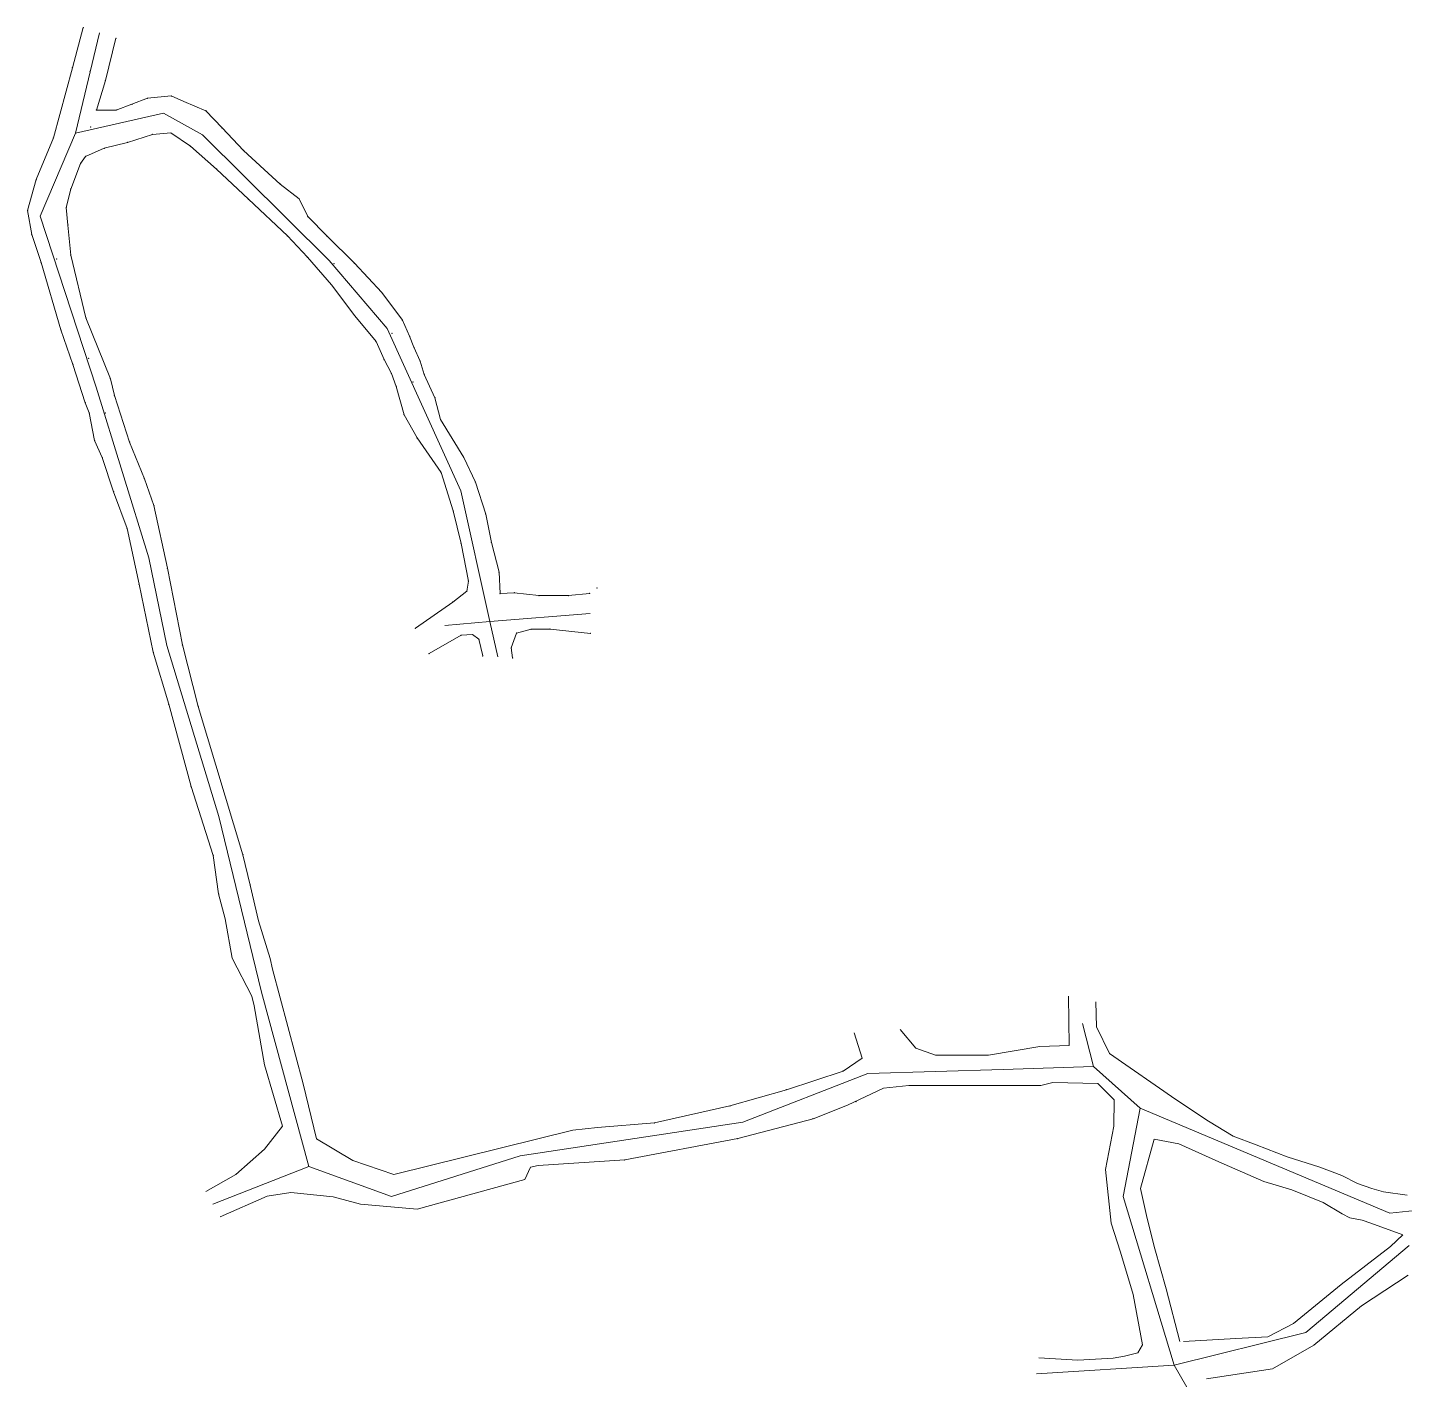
# Model space of a CAD drawing. Header units: millimetres. Extents: x 649602 to 650082, y 4146930 to 4147232.
# Drawn here: x 649706 to 649858.5, y 4147067.6 to 4147217.3 of the extents above; entities that cross this region are included whole.
import ezdxf

# ---------------------------------------------------------------- set-up
doc = ezdxf.new("R2010")
doc.units = ezdxf.units.MM
for name, color, linetype, lineweight in [('2650', 151, 'Continuous', 0), ('2680', 6, 'Continuous', 0), ('GEOFENCE', 3, 'Continuous', 0)]:
    doc.layers.add(name, color=color, linetype=linetype, lineweight=lineweight)

msp = doc.modelspace()

# ---------------------------------------------------------------- linework, layer by layer
at = {"layer": '2650', "lineweight": 0}
for p, q in [((649710.97, 4147212.87, 2663.07), (649712.17, 4147217.32, 2663.39)), ((649715.78, 4147216.13, 2663.43), (649714.61, 4147211.44, 2662.92)), ((649710.97, 4147212.87, 2663.07), (649708.85, 4147205.09, 2663.49)), ((649713.62, 4147208.18, 2663.57), (649714.61, 4147211.44, 2662.92)), ((649717.56, 4147208.82, 2663.7), (649715.81, 4147208.18, 2663.61)), ((649717.56, 4147208.82, 2663.7), (649719.27, 4147209.49, 2664.02)), ((649719.27, 4147209.49, 2664.02), (649721.92, 4147209.75, 2663.98)), ((649721.92, 4147209.75, 2663.98), (649723.32, 4147209.15, 2664.88)), ((649723.32, 4147209.15, 2664.88), (649725.75, 4147208.11, 2663.43)), ((649715.81, 4147208.18, 2663.61), (649713.62, 4147208.18, 2663.57)), ((649725.75, 4147208.11, 2663.43), (649727.55, 4147206.21, 2662.79)), ((649721.88, 4147205.66, 2663.16), (649719.82, 4147205.48, 2663.34)), ((649724.03, 4147204.18, 2663.1), (649721.88, 4147205.66, 2663.16)), ((649727.55, 4147206.21, 2662.79), (649729.92, 4147203.71, 2662.36)), ((649708.85, 4147205.09, 2663.49), (649706.96, 4147200.48, 2663.52)), ((649714.49, 4147203.95, 2663.43), (649717.08, 4147204.6, 2663.31)), ((649719.82, 4147205.48, 2663.34), (649717.08, 4147204.6, 2663.31)), ((649726.94, 4147201.64, 2662.32), (649724.03, 4147204.18, 2663.1)), ((649711.87, 4147202.26, 2663.42), (649712.42, 4147203.05, 2663.21)), ((649712.42, 4147203.05, 2663.21), (649714.49, 4147203.95, 2663.43)), ((649729.92, 4147203.71, 2662.36), (649732.2, 4147201.61, 2662.18)), ((649710.77, 4147199.44, 2663.31), (649711.87, 4147202.26, 2663.42)), ((649730.47, 4147198.3, 2661.81), (649726.94, 4147201.64, 2662.32)), ((649732.2, 4147201.61, 2662.18), (649733.99, 4147199.98, 2661.84)), ((649706.96, 4147200.48, 2663.52), (649705.99, 4147197.06, 2663.74)), ((649710.28, 4147197.41, 2663.28), (649710.77, 4147199.44, 2663.31)), ((649733.99, 4147199.98, 2661.84), (649736.08, 4147198.37, 2661.27)), ((649734.78, 4147194.25, 2661.25), (649730.47, 4147198.3, 2661.81)), ((649736.08, 4147198.37, 2661.27), (649737.04, 4147196.39, 2661.27)), ((649705.99, 4147197.06, 2663.74), (649706.45, 4147194.39, 2663.79)), ((649710.47, 4147195.44, 2663.34), (649710.28, 4147197.41, 2663.28)), ((649737.04, 4147196.39, 2661.27), (649739.17, 4147194.2, 2660.33)), ((649710.77, 4147192.13, 2663.39), (649710.47, 4147195.44, 2663.34)), ((649706.45, 4147194.39, 2663.79), (649707.49, 4147191.3, 2663.49)), ((649737, 4147191.89, 2660.13), (649734.78, 4147194.25, 2661.25)), ((649739.17, 4147194.2, 2660.33), (649742.2, 4147191.21, 2659.7)), ((649712.45, 4147185.17, 2664.09), (649710.77, 4147192.13, 2663.39)), ((649739.65, 4147188.83, 2659.36), (649737, 4147191.89, 2660.13)), ((649707.49, 4147191.3, 2663.49), (649709.69, 4147183.84, 2664.37)), ((649742.2, 4147191.21, 2659.7), (649745.23, 4147187.99, 2659.13)), ((649742.24, 4147185.4, 2658.89), (649739.65, 4147188.83, 2659.36)), ((649745.23, 4147187.99, 2659.13), (649747.53, 4147184.91, 2658.44)), ((649715.18, 4147178.43, 2665.29), (649712.45, 4147185.17, 2664.09)), ((649744.6, 4147182.54, 2658.58), (649742.24, 4147185.4, 2658.89)), ((649747.53, 4147184.91, 2658.44), (649748.31, 4147183.14, 2657.97)), ((649709.69, 4147183.84, 2664.37), (649711.01, 4147180.01, 2664.84)), ((649748.31, 4147183.14, 2657.97), (649748.79, 4147181.91, 2658.01)), ((649745.5, 4147180.54, 2657.89), (649744.6, 4147182.54, 2658.58)), ((649748.79, 4147181.91, 2658.01), (649749.48, 4147180.38, 2657.85)), ((649711.01, 4147180.01, 2664.84), (649712.38, 4147175.77, 2665.24)), ((649746.31, 4147179.01, 2657.88), (649745.5, 4147180.54, 2657.89)), ((649749.48, 4147180.38, 2657.85), (649749.94, 4147178.91, 2657.73)), ((649715.62, 4147176.57, 2665.04), (649715.18, 4147178.43, 2665.29)), ((649746.84, 4147177.57, 2657.78), (649746.31, 4147179.01, 2657.88)), ((649749.94, 4147178.91, 2657.73), (649751.12, 4147176.33, 2656.93)), ((649717.29, 4147171.42, 2665.96), (649715.62, 4147176.57, 2665.04)), ((649747.71, 4147174.44, 2657.54), (649746.84, 4147177.57, 2657.78)), ((649712.38, 4147175.77, 2665.24), (649712.82, 4147174.65, 2665.19)), ((649751.12, 4147176.33, 2656.93), (649751.75, 4147173.9, 2656.78)), ((649712.82, 4147174.65, 2665.19), (649713.41, 4147171.6, 2665.6)), ((649749.14, 4147171.88, 2656.67), (649747.71, 4147174.44, 2657.54)), ((649751.75, 4147173.9, 2656.78), (649754.32, 4147169.71, 2656.05)), ((649713.41, 4147171.6, 2665.6), (649714.26, 4147169.7, 2666.13)), ((649718.94, 4147167.36, 2666.58), (649717.29, 4147171.42, 2665.96)), ((649751.8, 4147168.03, 2656.16), (649749.14, 4147171.88, 2656.67)), ((649714.26, 4147169.7, 2666.13), (649715.53, 4147165.92, 2666.6)), ((649754.32, 4147169.71, 2656.05), (649755.62, 4147166.98, 2655.17)), ((649753.16, 4147163.78, 2655.11), (649751.8, 4147168.03, 2656.16)), ((649715.53, 4147165.92, 2666.6), (649717.01, 4147161.85, 2666.94)), ((649719.99, 4147164.38, 2666.94), (649718.94, 4147167.36, 2666.58)), ((649755.62, 4147166.98, 2655.17), (649756.75, 4147163.43, 2654.73)), ((649721.48, 4147157.44, 2668.03), (649719.99, 4147164.38, 2666.94)), ((649754.03, 4147160.18, 2654.76), (649753.16, 4147163.78, 2655.11)), ((649756.75, 4147163.43, 2654.73), (649757.38, 4147160.3, 2654.48)), ((649717.01, 4147161.85, 2666.94), (649718.35, 4147155.66, 2668.07)), ((649754.83, 4147156.02, 2654.06), (649754.03, 4147160.18, 2654.76)), ((649757.38, 4147160.3, 2654.48), (649758.23, 4147157, 2654.1)), ((649723.15, 4147148.94, 2669.13), (649721.48, 4147157.44, 2668.03)), ((649758.23, 4147157, 2654.1), (649758.34, 4147154.63, 2653.47)), ((649718.35, 4147155.66, 2668.07), (649719.91, 4147148.14, 2669.2)), ((649754.67, 4147154.91, 2653.72), (649754.83, 4147156.02, 2654.06)), ((649753.1, 4147153.69, 2653.22), (649748.96, 4147150.8, 2652.85)), ((649753.1, 4147153.69, 2653.22), (649754.67, 4147154.91, 2653.72)), ((649758.34, 4147154.63, 2653.47), (649759.91, 4147154.73, 2653.25)), ((649759.91, 4147154.73, 2653.25), (649762.65, 4147154.42, 2653.49)), ((649762.65, 4147154.42, 2653.49), (649765.9, 4147154.42, 2653.52)), ((649765.9, 4147154.42, 2653.52), (649768.27, 4147154.65, 2653.42)), ((649761.78, 4147150.68, 2653.41), (649760.18, 4147150.26, 2653.05)), ((649763.89, 4147150.7, 2653.53), (649761.78, 4147150.68, 2653.41)), ((649768.36, 4147150.23, 2653.53), (649763.89, 4147150.7, 2653.53)), ((649754.02, 4147150.02, 2652.87), (649750.48, 4147147.98, 2652.88)), ((649755.3, 4147150.1, 2653.09), (649754.02, 4147150.02, 2652.87)), ((649755.99, 4147149.58, 2652.87), (649755.3, 4147150.1, 2653.09)), ((649756.43, 4147147.73, 2652.45), (649755.99, 4147149.58, 2652.87)), ((649760.18, 4147150.26, 2653.05), (649759.59, 4147148.61, 2652.51)), ((649719.91, 4147148.14, 2669.2), (649721.64, 4147142.38, 2669.55)), ((649724.91, 4147142.13, 2669.75), (649723.15, 4147148.94, 2669.13)), ((649759.59, 4147148.61, 2652.51), (649759.73, 4147147.51, 2652.3)), ((649721.64, 4147142.38, 2669.55), (649724.1, 4147133.25, 2670.57)), ((649729.86, 4147125.7, 2671.99), (649724.91, 4147142.13, 2669.75)), ((649724.1, 4147133.25, 2670.57), (649726.57, 4147125.63, 2671.75)), ((649726.57, 4147125.63, 2671.75), (649727.16, 4147121.37, 2672.33)), ((649730.66, 4147122.35, 2672.22), (649729.86, 4147125.7, 2671.99)), ((649731.58, 4147118.4, 2672.22), (649730.66, 4147122.35, 2672.22)), ((649727.16, 4147121.37, 2672.33), (649727.88, 4147118.62, 2672.17)), ((649727.88, 4147118.62, 2672.17), (649728.67, 4147114.27, 2672.38)), ((649732.88, 4147114.22, 2672.19), (649731.58, 4147118.4, 2672.22)), ((649728.67, 4147114.27, 2672.38), (649730.85, 4147110.04, 2672.06)), ((649732.88, 4147114.22, 2672.19), (649733.13, 4147113.04, 2672.13)), ((649733.13, 4147113.04, 2672.01), (649736.53, 4147100.34, 2671.99)), ((649730.85, 4147110.04, 2672.06), (649731.11, 4147108.98, 2672.11)), ((649731.11, 4147108.98, 2672.11), (649732.25, 4147102.46, 2672.03)), ((649732.25, 4147102.46, 2672.03), (649734.22, 4147095.65, 2671.94)), ((649798.45, 4147103.19, 2679.79), (649796.35, 4147101.75, 2678.57)), ((649738.02, 4147094.26, 2671.84), (649736.53, 4147100.34, 2671.99)), ((649796.35, 4147101.75, 2678.57), (649790.07, 4147099.68, 2677.87)), ((649790.07, 4147099.68, 2677.87), (649783.81, 4147097.89, 2677.19)), ((649796.83, 4147097.98, 2678.48), (649800.81, 4147099.84, 2679)), ((649783.81, 4147097.89, 2677.19), (649775.44, 4147096.01, 2676.67)), ((649793.02, 4147096.47, 2678.14), (649796.83, 4147097.98, 2678.48)), ((649775.44, 4147096.01, 2676.67), (649769.14, 4147095.49, 2676.39)), ((649784.68, 4147094.27, 2677.26), (649793.02, 4147096.47, 2678.14)), ((649734.22, 4147095.65, 2671.94), (649732.25, 4147093.09, 2672.44)), ((649742.02, 4147091.85, 2672.75), (649738.02, 4147094.26, 2671.84)), ((649766.39, 4147095.2, 2675.36), (649746.57, 4147090.28, 2673.84)), ((649766.39, 4147095.2, 2676.07), (649769.14, 4147095.49, 2676.39)), ((649772.16, 4147091.91, 2676.27), (649784.68, 4147094.27, 2677.26)), ((649732.25, 4147093.09, 2672.44), (649729.05, 4147090.31, 2671.78)), ((649746.57, 4147090.28, 2673.84), (649742.02, 4147091.85, 2672.75)), ((649761.08, 4147089.74, 2675.79), (649761.72, 4147091.12, 2676.06)), ((649761.72, 4147091.12, 2676.06), (649762.55, 4147091.29, 2676.02)), ((649762.55, 4147091.29, 2676.02), (649772.16, 4147091.91, 2676.27)), ((649729.05, 4147090.31, 2671.78), (649725.74, 4147088.41, 2671.7)), ((649749.16, 4147086.45, 2674.89), (649761.08, 4147089.74, 2675.17)), ((649732.55, 4147087.88, 2671.89), (649735.16, 4147088.31, 2672.34)), ((649735.16, 4147088.31, 2672.34), (649739.85, 4147087.81, 2673.02)), ((649727.32, 4147085.62, 2671.51), (649732.55, 4147087.88, 2671.89)), ((649739.85, 4147087.81, 2673.02), (649742.87, 4147087.02, 2673.69)), ((649742.87, 4147087.02, 2673.69), (649749.16, 4147086.45, 2674.89))]:
    msp.add_line(p, q, dxfattribs=at)
for p in [(649712.17, 4147217.32, 2663.39), (649715.78, 4147216.13, 2663.43), (649710.97, 4147212.87, 2663.07), (649710.97, 4147212.87, 2663.07), (649712.92, 4147212.48, 2663.19), (649712.92, 4147212.48, 2663.19), (649714.61, 4147211.44, 2662.92), (649714.61, 4147211.44, 2662.92), (649717.56, 4147208.82, 2663.7), (649719.27, 4147209.49, 2664.02), (649721.92, 4147209.75, 2663.98), (649713.62, 4147208.18, 2663.57), (649715.81, 4147208.18, 2663.61), (649725.75, 4147208.11, 2663.43), (649713, 4147206.3, 2663.69), (649721.88, 4147205.66, 2663.16), (649727.55, 4147206.21, 2662.79), (649708.85, 4147205.09, 2663.49), (649708.85, 4147205.09, 2663.49), (649717.08, 4147204.6, 2663.31), (649719.82, 4147205.48, 2663.34), (649724.03, 4147204.18, 2663.1), (649712.42, 4147203.05, 2663.21), (649714.49, 4147203.95, 2663.43), (649729.92, 4147203.71, 2662.36), (649711.87, 4147202.26, 2663.42), (649711.87, 4147202.26, 2663.42), (649726.94, 4147201.64, 2662.32), (649728.52, 4147202.33, 2661.9), (649732.2, 4147201.61, 2662.18), (649706.96, 4147200.48, 2663.52), (649706.96, 4147200.48, 2663.52), (649710.77, 4147199.44, 2663.31), (649710.77, 4147199.44, 2663.31), (649733.99, 4147199.98, 2661.84), (649730.47, 4147198.3, 2661.81), (649736.08, 4147198.37, 2661.27), (649705.99, 4147197.06, 2663.74), (649705.99, 4147197.06, 2663.74), (649710.28, 4147197.41, 2663.28), (649710.28, 4147197.41, 2663.28), (649737.04, 4147196.39, 2661.27), (649710.47, 4147195.44, 2663.34), (649710.47, 4147195.44, 2663.34), (649706.45, 4147194.39, 2663.79), (649706.45, 4147194.39, 2663.79), (649734.78, 4147194.25, 2661.25), (649739.17, 4147194.2, 2660.33), (649710.77, 4147192.13, 2663.39), (649737, 4147191.89, 2660.13), (649707.49, 4147191.3, 2663.49), (649709.21, 4147191.68, 2663.3), (649739.96, 4147191.18, 2659.56), (649742.2, 4147191.21, 2659.7), (649739.65, 4147188.83, 2659.36), (649745.23, 4147187.99, 2659.13), (649712.45, 4147185.17, 2664.09), (649742.24, 4147185.4, 2658.89), (649747.53, 4147184.91, 2658.44), (649709.69, 4147183.84, 2664.37), (649746.36, 4147183.44, 2658.5), (649748.31, 4147183.14, 2657.97), (649744.6, 4147182.54, 2658.58), (649748.79, 4147181.91, 2658.01), (649711.01, 4147180.01, 2664.84), (649712.75, 4147180.67, 2664.48), (649745.5, 4147180.54, 2657.89), (649749.48, 4147180.38, 2657.85), (649715.18, 4147178.43, 2665.29), (649746.31, 4147179.01, 2657.88), (649749.94, 4147178.91, 2657.73), (649715.62, 4147176.57, 2665.04), (649746.84, 4147177.57, 2657.78), (649748.7, 4147178.07, 2657.74), (649712.38, 4147175.77, 2665.24), (649751.12, 4147176.33, 2656.93), (649712.82, 4147174.65, 2665.19), (649714.6, 4147174.62, 2665.01), (649747.71, 4147174.44, 2657.54), (649751.75, 4147173.9, 2656.78), (649713.41, 4147171.6, 2665.6), (649717.29, 4147171.42, 2665.96), (649749.14, 4147171.88, 2656.67), (649714.26, 4147169.7, 2666.13), (649754.32, 4147169.71, 2656.05), (649751.8, 4147168.03, 2656.16), (649715.53, 4147165.92, 2666.6), (649718.94, 4147167.36, 2666.58), (649755.62, 4147166.98, 2655.17), (649719.99, 4147164.38, 2666.94), (649753.16, 4147163.78, 2655.11), (649756.75, 4147163.43, 2654.73), (649717.01, 4147161.85, 2666.94), (649754.03, 4147160.18, 2654.76), (649757.38, 4147160.3, 2654.48), (649721.48, 4147157.44, 2668.03), (649758.23, 4147157, 2654.1), (649718.35, 4147155.66, 2668.07), (649754.83, 4147156.02, 2654.06), (649769.08, 4147155.25, 2653.36), (649753.1, 4147153.69, 2653.22), (649754.67, 4147154.91, 2653.72), (649758.34, 4147154.63, 2653.47), (649759.91, 4147154.73, 2653.25), (649762.65, 4147154.42, 2653.49), (649765.9, 4147154.42, 2653.52), (649768.27, 4147154.65, 2653.42), (649748.96, 4147150.8, 2652.85), (649761.78, 4147150.68, 2653.41), (649763.89, 4147150.7, 2653.53), (649754.02, 4147150.02, 2652.87), (649755.3, 4147150.1, 2653.09), (649755.99, 4147149.58, 2652.87), (649760.18, 4147150.26, 2653.05), (649768.36, 4147150.23, 2653.53), (649719.91, 4147148.14, 2669.2), (649723.15, 4147148.94, 2669.13), (649750.48, 4147147.98, 2652.88), (649756.43, 4147147.73, 2652.45), (649759.59, 4147148.61, 2652.51), (649759.73, 4147147.51, 2652.3), (649721.64, 4147142.38, 2669.55), (649724.91, 4147142.13, 2669.75), (649724.1, 4147133.25, 2670.57), (649726.57, 4147125.63, 2671.75), (649729.86, 4147125.7, 2671.99), (649730.66, 4147122.35, 2672.22), (649727.16, 4147121.37, 2672.33), (649796.35, 4147101.75, 2678.57), (649790.07, 4147099.68, 2677.87), (649783.81, 4147097.89, 2677.19), (649797.78, 4147098.35, 2678.56), (649775.44, 4147096.01, 2676.67), (649793.02, 4147096.47, 2678.14), (649784.68, 4147094.27, 2677.26), (649772.16, 4147091.91, 2676.27)]:
    msp.add_point(p, dxfattribs=at)
at = {"layer": '2680', "lineweight": 0}
for p, q in [((649821.33, 4147110.06, 2680.7), (649821.41, 4147104.6, 2679.81)), ((649821.33, 4147110.06, 2680.7), (649821.41, 4147104.6, 2679.81)), ((649824.42, 4147106.64, 2680.04), (649824.34, 4147109.43, 2680.45)), ((649825.85, 4147103.71, 2679.24), (649824.42, 4147106.64, 2680.04)), ((649798.45, 4147103.19, 2679.35), (649797.57, 4147105.98, 2680.05)), ((649802.68, 4147106.34, 2679.78), (649804.41, 4147104.29, 2679.25)), ((649804.41, 4147104.29, 2679.75), (649806.6, 4147103.51, 2679.51)), ((649806.6, 4147103.51, 2679.51), (649808.25, 4147103.52, 2679.46)), ((649812.47, 4147103.53, 2679.35), (649808.25, 4147103.52, 2679.46)), ((649818.15, 4147104.48, 2679.26), (649812.47, 4147103.53, 2679.35)), ((649821.41, 4147104.6, 2679.81), (649818.15, 4147104.48, 2679.26)), ((649833.22, 4147098.59, 2679.18), (649825.85, 4147103.71, 2679.24)), ((649818.27, 4147100.15, 2680.85), (649819.59, 4147100.49, 2679.51)), ((649819.59, 4147100.49, 2679.51), (649824.57, 4147100.36, 2679.33)), ((649824.57, 4147100.36, 2679.33), (649826.39, 4147098.58, 2679.31)), ((649824.57, 4147100.36, 2679.33), (649826.39, 4147098.58, 2679.31)), ((649800.81, 4147099.84, 2679), (649803.62, 4147100.15, 2679.34)), ((649803.62, 4147100.15, 2679.34), (649806.03, 4147100.17, 2679.34)), ((649806.03, 4147100.17, 2679.29), (649818.27, 4147100.15, 2679.23)), ((649826.39, 4147098.58, 2677.91), (649826.33, 4147095.65, 2677.82)), ((649836.82, 4147096.19, 2679.29), (649833.22, 4147098.59, 2679.35)), ((649836.82, 4147096.19, 2679.29), (649833.22, 4147098.59, 2679.35)), ((649836.82, 4147096.19, 2679.29), (649839.55, 4147094.54, 2679.37)), ((649836.82, 4147096.19, 2679.29), (649839.55, 4147094.54, 2679.37)), ((649826.33, 4147095.65, 2677.82), (649825.43, 4147090.86, 2677.76)), ((649829.31, 4147088.76, 2677.81), (649830.81, 4147094.22, 2677.61)), ((649830.81, 4147094.22, 2677.61), (649833.55, 4147093.68, 2677.69)), ((649830.81, 4147094.22, 2677.61), (649833.55, 4147093.68, 2677.69)), ((649842.11, 4147093.59, 2679.11), (649839.55, 4147094.54, 2679.37)), ((649842.11, 4147093.59, 2679.11), (649839.55, 4147094.54, 2679.37)), ((649833.55, 4147093.68, 2677.69), (649837.99, 4147091.71, 2677.68)), ((649833.55, 4147093.68, 2677.69), (649837.99, 4147091.71, 2677.68)), ((649845.55, 4147092.26, 2679.04), (649842.11, 4147093.59, 2679.11)), ((649845.55, 4147092.26, 2679.04), (649842.11, 4147093.59, 2679.11)), ((649837.99, 4147091.71, 2677.68), (649842.96, 4147089.51, 2677.94)), ((649837.99, 4147091.71, 2677.68), (649842.96, 4147089.51, 2677.94)), ((649849.15, 4147091.1, 2679), (649845.55, 4147092.26, 2679.04)), ((649849.15, 4147091.1, 2679), (649845.55, 4147092.26, 2679.04)), ((649825.43, 4147090.86, 2677.76), (649826.06, 4147084.9, 2677.86)), ((649851.61, 4147090.19, 2678.98), (649849.15, 4147091.1, 2679)), ((649851.61, 4147090.19, 2678.98), (649849.15, 4147091.1, 2679)), ((649853.35, 4147089.29, 2678.76), (649851.61, 4147090.19, 2678.98)), ((649853.35, 4147089.29, 2678.76), (649851.61, 4147090.19, 2678.98)), ((649830.04, 4147085.44, 2677.76), (649829.31, 4147088.76, 2677.81)), ((649830.04, 4147085.44, 2677.76), (649829.31, 4147088.76, 2677.81)), ((649842.96, 4147089.51, 2677.94), (649846.05, 4147088.58, 2678.99)), ((649842.96, 4147089.51, 2677.94), (649846.05, 4147088.58, 2678.99)), ((649846.05, 4147088.58, 2678.99), (649849.54, 4147087.2, 2678.98)), ((649846.05, 4147088.58, 2678.99), (649849.54, 4147087.2, 2678.98)), ((649854.91, 4147088.76, 2678.67), (649853.35, 4147089.29, 2678.76)), ((649854.91, 4147088.76, 2678.67), (649853.35, 4147089.29, 2678.76)), ((649856.22, 4147088.37, 2679.01), (649854.91, 4147088.76, 2678.67)), ((649856.22, 4147088.37, 2679.01), (649854.91, 4147088.76, 2678.67)), ((649858.83, 4147087.99, 2678.79), (649856.22, 4147088.37, 2679.01)), ((649858.83, 4147087.99, 2678.79), (649856.22, 4147088.37, 2679.01)), ((649849.54, 4147087.2, 2678.98), (649851.65, 4147085.95, 2679.02)), ((649849.54, 4147087.2, 2678.98), (649851.65, 4147085.95, 2679.02)), ((649830.89, 4147082.06, 2679.23), (649830.04, 4147085.44, 2677.76)), ((649830.89, 4147082.06, 2679.23), (649830.04, 4147085.44, 2677.76)), ((649851.65, 4147085.95, 2679.02), (649852.5, 4147085.51, 2679.01)), ((649851.65, 4147085.95, 2679.02), (649852.5, 4147085.51, 2679.01)), ((649852.5, 4147085.51, 2679.01), (649853.85, 4147085.23, 2678.83)), ((649852.5, 4147085.51, 2679.01), (649853.85, 4147085.23, 2678.83)), ((649853.85, 4147085.23, 2678.83), (649854.83, 4147084.92, 2678.85)), ((649853.85, 4147085.23, 2678.83), (649854.83, 4147084.92, 2678.85)), ((649826.06, 4147084.9, 2677.86), (649827.1, 4147081.69, 2677.83)), ((649826.06, 4147084.9, 2677.86), (649827.1, 4147081.69, 2677.83)), ((649854.83, 4147084.92, 2678.85), (649858.35, 4147083.6, 2679.16)), ((649857, 4147082.34, 2679.8), (649858.35, 4147083.6, 2679.16)), ((649832.13, 4147077.63, 2679.12), (649830.89, 4147082.06, 2679.23)), ((649851.53, 4147078.12, 2679.72), (649857, 4147082.34, 2679.8)), ((649827.1, 4147081.69, 2677.83), (649828.47, 4147076.99, 2679.23)), ((649827.1, 4147081.69, 2677.83), (649828.47, 4147076.99, 2679.23)), ((649853.78, 4147075.75, 2679.7), (649858.96, 4147079.13, 2679.5)), ((649833.65, 4147071.79, 2679.32), (649832.13, 4147077.63, 2679.12)), ((649846.25, 4147073.8, 2679.22), (649851.53, 4147078.12, 2679.72)), ((649846.25, 4147073.8, 2679.22), (649851.53, 4147078.12, 2679.72)), ((649828.47, 4147076.99, 2679.23), (649829.52, 4147071.45, 2679.22)), ((649848.52, 4147071.4, 2679.32), (649853.78, 4147075.75, 2679.7)), ((649848.52, 4147071.4, 2679.32), (649853.78, 4147075.75, 2679.7)), ((649843.41, 4147072.33, 2680.2), (649846.25, 4147073.8, 2679.22)), ((649843.41, 4147072.33, 2680.2), (649846.25, 4147073.8, 2679.22)), ((649829, 4147070.56, 2679.23), (649829.52, 4147071.45, 2679.07)), ((649834.08, 4147071.81, 2679.21), (649839.87, 4147072.13, 2679.33)), ((649834.08, 4147071.81, 2679.21), (649839.87, 4147072.13, 2679.33)), ((649839.87, 4147072.13, 2679.33), (649843.41, 4147072.33, 2680.2)), ((649839.87, 4147072.13, 2679.33), (649843.41, 4147072.33, 2680.2)), ((649843.91, 4147068.79, 2680.29), (649848.52, 4147071.4, 2679.32)), ((649843.91, 4147068.79, 2680.29), (649848.52, 4147071.4, 2679.32)), ((649822.35, 4147069.73, 2680.64), (649818.02, 4147069.98, 2681.61)), ((649826.27, 4147069.97, 2679.63), (649822.35, 4147069.73, 2680.64)), ((649827.54, 4147070.19, 2679.24), (649826.27, 4147069.97, 2679.63)), ((649827.54, 4147070.19, 2679.24), (649829, 4147070.56, 2679.23)), ((649836.6, 4147067.66, 2679.54), (649843.91, 4147068.79, 2680.29)), ((649836.6, 4147067.66, 2679.54), (649843.91, 4147068.79, 2680.29))]:
    msp.add_line(p, q, dxfattribs=at)
at = {"layer": 'GEOFENCE'}
for p, q in [((649711.29, 4147205.61, 2663.42), (649713.97, 4147216.73, 2663.41)), ((649711.29, 4147205.61, 2663.42), (649721.04, 4147207.83, 2663.73)), ((649721.04, 4147207.83, 2663.73), (649725.37, 4147205.43, 2663.02)), ((649707.37, 4147196.42, 2663.02), (649711.29, 4147205.61, 2663.42)), ((649725.37, 4147205.43, 2663.02), (649739.4, 4147191.53, 2659.87)), ((649713.58, 4147177.5, 2664.87), (649707.37, 4147196.42, 2663.02)), ((649739.4, 4147191.53, 2659.87), (649745.84, 4147183.99, 2658.55)), ((649745.84, 4147183.99, 2658.55), (649754, 4147166.02, 2655.32)), ((649719.44, 4147158.58, 2667.63), (649713.58, 4147177.5, 2664.87)), ((649754, 4147166.02, 2655.32), (649757.22, 4147151.54, 2653.1)), ((649721.42, 4147148.89, 2669.11), (649719.44, 4147158.58, 2667.63)), ((649757.22, 4147151.54, 2653.1), (649768.32, 4147152.44, 2653.48)), ((649757.22, 4147151.54, 2653.1), (649752.24, 4147151.09, 2652.95)), ((649757.22, 4147151.54, 2653.1), (649758.08, 4147147.62, 2652.37)), ((649727.17, 4147129.93, 2671.82), (649721.42, 4147148.89, 2669.11)), ((649731.92, 4147110.5, 2672.06), (649727.17, 4147129.93, 2671.82)), ((649737.17, 4147091.2, 2671.94), (649731.92, 4147110.5, 2672.06)), ((649824.08, 4147102.24, 2679.33), (649822.89, 4147107.03, 2680.15)), ((649814.08, 4147101.91, 2679.31), (649799.09, 4147101.5, 2679.17)), ((649824.08, 4147102.24, 2679.33), (649814.08, 4147101.91, 2679.31)), ((649829.27, 4147097.64, 2678.41), (649824.08, 4147102.24, 2679.33)), ((649799.09, 4147101.5, 2679.17), (649785.23, 4147096.09, 2677.26)), ((649829.27, 4147097.64, 2678.41), (649827.36, 4147087.85, 2677.76)), ((649856.91, 4147086, 2678.94), (649829.27, 4147097.64, 2678.41)), ((649785.23, 4147096.09, 2677.26), (649760.57, 4147092.38, 2675.45)), ((649737.17, 4147091.2, 2671.94), (649726.53, 4147087.01, 2671.61)), ((649746.31, 4147087.87, 2674.23), (649737.17, 4147091.2, 2671.94)), ((649760.57, 4147092.38, 2675.45), (649746.31, 4147087.87, 2674.23)), ((649827.36, 4147087.85, 2677.76), (649833.04, 4147069.19, 2679.36)), ((649861.88, 4147086.55, 2678.86), (649856.91, 4147086, 2678.94)), ((649859.08, 4147082.44, 2679.41), (649847.6, 4147072.78, 2679.27)), ((649847.6, 4147072.78, 2679.27), (649833.04, 4147069.19, 2679.36)), ((649833.04, 4147069.19, 2679.36), (649817.79, 4147068.21, 2681.71)), ((649833.04, 4147069.19, 2679.36), (649840.53, 4147056.19, 2679.49))]:
    msp.add_line(p, q, dxfattribs=at)

doc.saveas('drawing.dxf')
